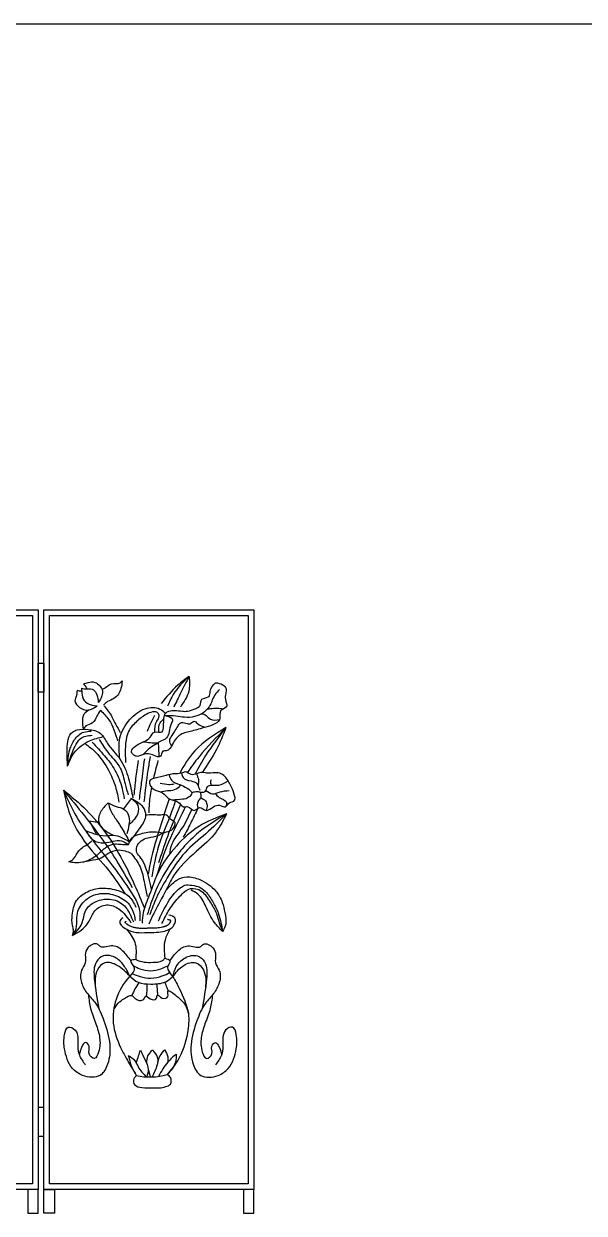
# Model space of a CAD drawing. Extents: x -66030 to 95157, y -13132 to 45879.
# Drawn here: x 25492 to 27486, y 3778 to 8010 of the extents above; entities that cross this region are included whole.
import ezdxf

# ---------------------------------------------------------------- set-up
doc = ezdxf.new("R2010")
doc.units = 0
doc.header["$LTSCALE"] = 100
doc.header["$MEASUREMENT"] = 0
doc.layers.add('3', color=11, linetype='CONTINUOUS')
doc.layers.add('7', color=105, linetype='CONTINUOUS')

msp = doc.modelspace()

# ---------------------------------------------------------------- linework, layer by layer
at = {"layer": '3', "color": 2}
msp.add_line((-66009.4, 8010), (95156.9, 8010), dxfattribs=at)
at = {"layer": '7'}
for points in [[(24796.5, 5924.6), (25543.4, 5924.6), (25543.4, 3863), (24796.5, 3863)], [(25563.7, 5924.6), (26310.7, 5924.6), (26310.7, 3863), (25563.7, 3863)], [(24816.5, 5904.6), (25523.4, 5904.6), (25523.4, 3883), (24816.5, 3883)], [(25583.7, 5904.6), (26290.7, 5904.6), (26290.7, 3883), (25583.7, 3883)], [(25543.4, 5734.9), (25563.7, 5734.9), (25563.7, 5632.5), (25543.4, 5632.5)], [(25543.4, 4052.6), (25563.7, 4052.6), (25563.7, 4155), (25543.4, 4155)], [(25543.4, 3863), (25506.4, 3863), (25506.4, 3778.4), (25543.4, 3778.4)], [(25563.7, 3863), (25600.7, 3863), (25600.7, 3778.4), (25563.7, 3778.4)], [(26310.7, 3863), (26273.7, 3863), (26273.7, 3778.4), (26310.7, 3778.4)]]:
    msp.add_lwpolyline(points, close=True, dxfattribs=at)
msp.add_arc((25940.2, 4490.7), 227.5, 257.8343, 285.7238, dxfattribs=at)
for points in [[(25770.9, 5640.7), (25787.2, 5652), (25804.6, 5661.8), (25834.8, 5665.6), (25841.6, 5672.3)], [(25841.6, 5672.3), (25837.8, 5645.2), (25812.9, 5609.8), (25790.3, 5598.5), (25775.2, 5586.4)], [(26080.2, 5688.1), (26039.6, 5656.9), (25980.3, 5591.4)], [(26080.2, 5688.1), (26024, 5624.2), (26003.7, 5582.1)], [(26080.2, 5688.1), (26050.6, 5630.4), (26025.6, 5578.9)], [(26080.2, 5688.1), (26078.7, 5635.1), (26049, 5578.9)], [(25680.9, 5635.4), (25680.1, 5621.8), (25674.1, 5600.7), (25689.9, 5578.1), (25720.1, 5568.3), (25737.5, 5573.6), (25753.3, 5583.4)], [(25680.5, 5639.6), (25688.8, 5636.5), (25698.2, 5637.2)], [(25697.5, 5646), (25699, 5628.6), (25706.5, 5603), (25731.4, 5587.2), (25753.3, 5583.4)], [(25697.5, 5646), (25717.1, 5643.7), (25739.7, 5640.7), (25751.8, 5622.6), (25757.1, 5595.4)], [(25704.3, 5661), (25721.6, 5667.1), (25745, 5667.1), (25763.1, 5654.2), (25770.7, 5641.4), (25769.9, 5618.8), (25757.1, 5595.4)], [(25704.3, 5661), (25710.2, 5654.2), (25717.5, 5643.7)], [(26174.4, 5665.9), (26155.1, 5635), (26151.3, 5617.1), (26125.6, 5606.8), (26119.1, 5585), (26101.2, 5573.4), (26074.2, 5564.4), (26056.2, 5564.4), (26027.9, 5567), (26008.6, 5564.4), (25997.1, 5558), (25990.6, 5538.7), (25989.3, 5511.8), (25984.2, 5491.2), (25957.2, 5489.9), (25941.8, 5472), (25918.7, 5456.5), (25890.4, 5441.1), (25875, 5420.6), (25881.4, 5410.3), (25891.7, 5403.9), (25917.4, 5410.3), (25935.4, 5412.9), (25955.9, 5406.5), (25977.8, 5403.9), (25986.8, 5421.9), (25998.3, 5423.2), (26021.5, 5447.6), (26049.7, 5480.9), (26089.6, 5493.8), (26139.7, 5507.9), (26189.8, 5540), (26192.4, 5565.7), (26213, 5579.8), (26209.1, 5606.8), (26210.4, 5627.3), (26211.7, 5644), (26200.1, 5658.2), (26174.4, 5665.9)], [(26188.5, 5641.5), (26171.8, 5622.2), (26151.3, 5579.8), (26099.9, 5545.2), (26063.9, 5542.6), (26033, 5546.4), (25992.3, 5548.8)], [(25724.5, 5569), (25707.3, 5554.7), (25700.5, 5532.9), (25703.5, 5500.4)], [(25764.9, 5568), (25751.8, 5546.5), (25736.7, 5523.1), (25712.6, 5511.8), (25703.5, 5500.4)], [(25764.9, 5568), (25794.6, 5533.7), (25825.8, 5458.8)], [(25777.4, 5583.6), (25805.5, 5544.6), (25819.6, 5516.5), (25835.2, 5488.5)], [(25832.6, 5402.6), (25833.9, 5469.4), (25869.8, 5534.9), (25923.8, 5573.4), (25976.5, 5572.1), (25996.1, 5556.9)], [(25958.7, 5490.3), (25964.9, 5528.5), (25973.9, 5546.4), (25968.8, 5558), (25927.7, 5552.9), (25894.3, 5528.5), (25864.7, 5492.5), (25854.4, 5450.1), (25853.1, 5403.9), (25854.4, 5382.1)], [(25992.3, 5548.8), (26021.5, 5533.6), (26016.3, 5519.5), (25999.6, 5469.4), (25975.2, 5455.3), (25964.9, 5448.8), (25940.5, 5433.4), (25916.5, 5410)], [(25956.9, 5549.3), (25942.9, 5521.2), (25930.4, 5491.6)], [(26116.3, 5550.9), (26125.2, 5555.5), (26156.4, 5536.2), (26188.5, 5534.9)], [(26145.5, 5572.2), (26168, 5574.7), (26204, 5573.4)], [(25647.9, 5368.4), (25646.3, 5430.8), (25665, 5490), (25682.2, 5497.8), (25721.2, 5499.4), (25764.9, 5485.3), (25789.9, 5449.5), (25833.6, 5394.9), (25864.8, 5324.7), (25880.4, 5256.1)], [(25972.1, 5490), (25976.7, 5522.7), (25990.4, 5536.8)], [(26017.9, 5441.1), (26011.2, 5460.4), (26018.9, 5477.1), (26027.9, 5491.2), (26039.5, 5510.5), (26048.5, 5522), (26069, 5522), (26083.2, 5519.5), (26097.3, 5528.5), (26110.1, 5520.8), (26135.9, 5507.9)], [(25647.9, 5368.4), (25655.7, 5427.6), (25672.8, 5463.5), (25705.6, 5490), (25732.1, 5493.1)], [(25647.9, 5368.4), (25674.4, 5440.1), (25693.1, 5466.6), (25735.3, 5479.1)], [(25647.9, 5368.4), (25671.3, 5416.7), (25725.9, 5458.8), (25774.9, 5474.2)], [(25760.2, 5463.5), (25796.1, 5412), (25835.2, 5362.1), (25852.3, 5306), (25863.3, 5267)], [(25709, 5450.2), (25749.3, 5416.7), (25793, 5354.3), (25818, 5296.6), (25830.5, 5240.5)], [(25735.3, 5454.2), (25779, 5405.8), (25816.4, 5354.3), (25841.4, 5290.4), (25849.2, 5252.9)], [(25917.2, 5455.9), (25941.8, 5452.7), (25970.1, 5452.1)], [(25970.1, 5452.1), (25971.4, 5429.6), (25972.6, 5401.9)], [(25899.2, 5388.6), (25889.8, 5324.7), (25883.6, 5265.4)], [(25921, 5394.9), (25910.1, 5310.7), (25902.3, 5249.8)], [(25941.3, 5402.7), (25933.5, 5354.3), (25919.5, 5242)], [(26008.7, 5337.5), (26017.6, 5318.5), (26046.7, 5303.7), (26073.4, 5290.1), (26089.4, 5274.1), (26078.1, 5258.1), (26057.4, 5250.9), (26020.6, 5248.2)], [(26053.2, 5343.7), (26058.5, 5328.6), (26087, 5316.1), (26107.8, 5307.2), (26115.5, 5289.5), (26117.8, 5283.5)], [(26106.6, 5341.6), (26113.1, 5320.9), (26112.1, 5299.5)], [(25976.8, 5277.8), (26002.8, 5281.8), (26027.7, 5285.3), (26050.9, 5302)], [(25977, 5308.9), (26008.4, 5304), (26026.6, 5305.6)], [(26089.1, 5275.7), (26104.8, 5278.2), (26117.8, 5277.6), (26136.8, 5278.2), (26146.3, 5296), (26161.1, 5301.3), (26185.4, 5301.3), (26219.5, 5316.4)], [(26158.2, 5320.3), (26156.4, 5314.9), (26158.1, 5301)], [(25633.5, 5283.4), (25714.2, 5213.3), (25843.7, 5033), (25886.2, 4946), (25921.1, 4864)], [(25633.5, 5283.4), (25654.8, 5200.6), (25716.5, 5089.8), (25792.8, 4999), (25851.6, 4916.1)], [(25633.5, 5283.4), (25707.8, 5192.1), (25820.4, 5035.1), (25877.7, 4937.5)], [(25633.5, 5283.4), (25680.2, 5187.9), (25797, 5028.7), (25877.7, 4914.2), (25901.1, 4867.5), (25905.3, 4818.7)], [(25874.6, 5254.6), (25847.1, 5216.7)], [(25874.6, 5254.6), (25897.3, 5230.5), (25897.3, 5200.8), (25866.3, 5160.8)], [(25874.6, 5254.6), (25915.7, 5223.4), (25925.6, 5193.7), (25905.8, 5151.2), (25868.1, 5099.9)], [(26119.8, 5277.3), (26120.2, 5255.1), (26111.9, 5243.2), (26110.9, 5218.1)], [(26121.1, 5257.5), (26138, 5245), (26143.9, 5229.6), (26141, 5211.4)], [(26139.8, 5282.2), (26162.9, 5270.5), (26190.2, 5277), (26222.8, 5282.4)], [(26172.8, 5271.4), (26187.2, 5257.5), (26212.7, 5240.3), (26210.9, 5225)], [(25792.4, 5239), (25776.8, 5222), (25758.4, 5186.6), (25758.5, 5171), (25776.8, 5144.1), (25809.4, 5122.9)], [(25792.4, 5239), (25820.8, 5224.8), (25847.7, 5216.3), (25866.1, 5189.4), (25866.1, 5159.7), (25859, 5128.5)], [(25792.4, 5239), (25800.9, 5212.1), (25822.2, 5176.7), (25842, 5145.5), (25868.1, 5099.9)], [(26089.4, 5216.4), (26056.3, 5150.4), (26018.3, 5090.9), (26010, 5054.6)], [(26110.9, 5218.1), (26086.1, 5166.9), (26059.6, 5115.7)], [(25724.4, 5173.9), (25731.5, 5161.1), (25750.3, 5126.3)], [(25724.4, 5173.9), (25752.7, 5171), (25761.2, 5171)], [(25946.4, 4931.7), (25937, 4972.8), (25925.6, 5009.6), (25908.6, 5042.1), (25894.5, 5062), (25894.5, 5081.8), (25910, 5103), (25934.1, 5114.4), (25971, 5122.9), (25986.6, 5131.4), (26012.1, 5138.4), (26029.1, 5156.9), (26029.1, 5169.6), (26014.9, 5179.5), (25999.3, 5195.1), (25979.5, 5195.1), (25931.3, 5195.1), (25925.6, 5193.7)], [(26213.3, 5199.3), (26117, 5155.4), (26034.8, 5084.6), (25969.6, 4989.8), (25938.4, 4910.4), (25917.1, 4848.1), (25912.9, 4809.9)], [(26213.3, 5199.3), (26114.1, 5132.8), (26009.3, 5013.8), (25956.8, 4914.7), (25931.3, 4839.6)], [(26213.3, 5199.3), (26176.5, 5135.6), (26105.6, 5064.8), (26024.8, 4978.4), (25997.8, 4926.8), (25956.8, 4849.6), (25937, 4807.1)], [(26213.3, 5199.3), (26139.6, 5128.5), (26065.9, 5062), (26002.2, 4971.3), (25963.9, 4900.5), (25939.8, 4839.6)], [(25711.6, 5139.9), (25738.5, 5106.4), (25778.3, 5096), (25839.2, 5103), (25864.7, 5090.3)], [(25711.6, 5139.9), (25742.8, 5128.5), (25782.5, 5121.5), (25810.8, 5122.9), (25868.1, 5099.9)], [(25864.7, 5090.3), (25874.6, 5111.5), (25908.6, 5128.5), (25956.8, 5135.6), (25986.6, 5131.4)], [(25652.1, 5028), (25669.1, 5039.3), (25687.6, 5067.6), (25721.6, 5093.1), (25734.3, 5103)], [(25703.5, 5027.4), (25749.9, 5050.6), (25781.1, 5077.6), (25805.2, 5090.3), (25850.5, 5090.3), (25864.7, 5090.3)], [(25874.6, 5057.7), (25853.4, 5066.2), (25823.6, 5069.1), (25792.4, 5057.7), (25766.9, 5042.1), (25728.6, 5032.2), (25673.4, 5025.2), (25652.1, 5028)], [(25874.6, 5057.7), (25905.8, 5011), (25921.4, 4951.5), (25931.3, 4904.8)], [(25997.8, 4926.8), (26036.4, 4963.1), (26071.6, 4975.2), (26117.8, 4965.3), (26175, 4924.6), (26198.2, 4883.9), (26207, 4848.7), (26210.3, 4806.9), (26199.3, 4780.5)], [(25665.4, 4766.2), (25668.7, 4786), (25665.4, 4802.5), (25664.3, 4838.8), (25679.7, 4890.5), (25712.7, 4919.1), (25761.2, 4934.5), (25821.7, 4927.9), (25865.7, 4905.9), (25891.1, 4867.4)], [(25665.4, 4766.2), (25680.1, 4799.2), (25681.6, 4839), (25706.4, 4887.7), (25764.1, 4915.4), (25821.8, 4907.9), (25867.6, 4875.7), (25884.1, 4840.5), (25888.6, 4820.2)], [(25970.8, 4818.7), (25999.6, 4874.8), (26048.8, 4935.9), (26064.9, 4945), (26090.2, 4945), (26119.7, 4937.3), (26142.2, 4919), (26165.4, 4883.9), (26185, 4842.5), (26199.3, 4780.5)], [(25983.5, 4809.1), (26009.9, 4858.6), (26047.4, 4905.9), (26084.8, 4933.4), (26123.3, 4924.6), (26155.2, 4885), (26177.3, 4844.3), (26187.2, 4812.4), (26199.3, 4780.5)], [(26199.3, 4780.5), (26170.6, 4812.4), (26139.8, 4869.6), (26111.2, 4913.6), (26087, 4927.9)], [(25665.4, 4766.2), (25698.9, 4809.7), (25713.1, 4856.2), (25744.6, 4885.4), (25790.4, 4895.9), (25841.3, 4879.4), (25869.1, 4843.4), (25881.8, 4815)], [(25665.4, 4766.2), (25697.3, 4786), (25727, 4822.3), (25748, 4857.5), (25786.5, 4875.1), (25830.5, 4860.8), (25873.4, 4811.3)], [(25844.9, 4829.6), (25833.6, 4816.4), (25852.5, 4791.9), (25931.9, 4776.8), (25994.2, 4782.4), (26026.4, 4803.2), (26030.1, 4827.7), (26007.5, 4839.1)], [(25857.5, 4788.8), (25886.5, 4742.8), (25890.3, 4680.5)], [(25873.3, 4676.7), (25844.9, 4710.7), (25809, 4729.5), (25763.7, 4727.7), (25754.2, 4735.2), (25720.2, 4722), (25710.8, 4697.4), (25710.8, 4669.1), (25697.5, 4642.7), (25697.5, 4599.3), (25718.3, 4559.6), (25746.7, 4525.6), (25776.9, 4463.3), (25797.7, 4378.3), (25790.1, 4308.4), (25763.7, 4268.8), (25701.3, 4268.8), (25665.4, 4293.3), (25637.1, 4363.2), (25637.1, 4414.2), (25650.3, 4440.6), (25674.9, 4429.3), (25684.3, 4404.8), (25684.3, 4370.8), (25690, 4340.6), (25710.8, 4306.6)], [(26011.8, 4676.7), (26040.1, 4710.7), (26076, 4729.5), (26121.4, 4727.7), (26130.8, 4735.2), (26164.8, 4722), (26174.3, 4697.4), (26174.3, 4669.1), (26187.5, 4642.7), (26187.5, 4599.3), (26166.7, 4559.6), (26138.4, 4525.6), (26108.1, 4463.3), (26087.4, 4378.3), (26094.9, 4308.4), (26121.4, 4268.8), (26183.7, 4268.8), (26219.6, 4293.3), (26248, 4363.2), (26248, 4414.2), (26234.7, 4440.6), (26210.2, 4429.3), (26200.7, 4404.8), (26200.7, 4370.8), (26195.1, 4340.6), (26174.3, 4306.6)], [(25869.5, 4621.9), (25850.6, 4655.9), (25820.4, 4686.1), (25775, 4693.7), (25750.5, 4672.9), (25742.9, 4612.5), (25758.5, 4506.8)], [(26021.6, 4618.8), (26034.4, 4655.9), (26064.7, 4686.1), (26110, 4693.7), (26134.6, 4672.9), (26142.2, 4612.5), (26126.6, 4506.8)], [(25869.5, 4621.9), (25824.2, 4659.7), (25780.7, 4669.1), (25754.2, 4644.6), (25746.6, 4579.6)], [(25890.3, 4680.5), (25873.3, 4676.7), (25884.1, 4651.4), (25869.5, 4621.9), (25820.2, 4538.7), (25810.4, 4454.9), (25836.6, 4368.2), (25856.2, 4330.5), (25892.3, 4268.3)], [(25880.6, 4659.4), (25904.6, 4648.3), (25943.3, 4641.1), (25979.6, 4648.3), (26004.4, 4658.6)], [(25890.3, 4680.5), (25919.7, 4671.9), (25951.5, 4671), (25985, 4677.3), (25994.1, 4685.5)], [(25994.1, 4685.5), (26011.8, 4676.7), (26004.4, 4658.6)], [(26021.6, 4618.8), (26060.9, 4659.7), (26104.4, 4669.1), (26130.8, 4644.6), (26138.4, 4579.6)], [(25869.5, 4621.9), (25898.9, 4600.3), (25944.1, 4593.8), (25996.8, 4602.1), (26021.6, 4618.8)], [(25877.7, 4631.4), (25906.3, 4620), (25944.1, 4614.9), (25984.9, 4622.6), (26010.7, 4634.3)], [(25811.5, 4500.1), (25827.7, 4525.3), (25850.1, 4542.5), (25876.3, 4552.9), (25886.7, 4544), (25918.9, 4540.2), (25925.6, 4550.7), (25942.1, 4541), (25963.8, 4543.2), (25966.8, 4554.4), (25984.7, 4544), (26004.2, 4549.2), (26004.9, 4568.6), (26034.1, 4552.2), (26070, 4512.6), (26077.4, 4488.7)], [(25901.6, 4599.2), (25887.5, 4576.1), (25876.6, 4552.8)], [(25929.5, 4594.1), (25929.4, 4568.6), (25927.4, 4551)], [(25965, 4594.5), (25966.8, 4570.1), (25967.8, 4555)], [(25993.9, 4600.8), (26000.4, 4581.3), (26006, 4569.9)], [(25721.8, 4555.2), (25729.7, 4506.7), (25748.6, 4452), (25761.8, 4402.9), (25758, 4351.9), (25742.9, 4329.2), (25724, 4346.2), (25724, 4372.7), (25710.8, 4385.9), (25701.3, 4376.4), (25689.4, 4342.1)], [(26163.3, 4555.2), (26155.4, 4506.7), (26136.5, 4452), (26123.3, 4402.9), (26127, 4351.9), (26142.2, 4329.2), (26161.1, 4346.2), (26161.1, 4372.7), (26174.3, 4385.9), (26183.7, 4376.4), (26195.6, 4342.1)], [(25992.6, 4359.7), (25975.8, 4337.8), (25968.2, 4316.1)], [(25992.6, 4359.7), (26004.1, 4334.9), (26004.1, 4315.8)], [(25863.9, 4340), (25887.4, 4320.7), (25898.8, 4299.4), (25928.1, 4263.5)], [(25863.9, 4340), (25875.5, 4300.2), (25892.3, 4268.3)], [(25891.7, 4313.2), (25900.5, 4338.7), (25907, 4358.3)], [(25907, 4358.3), (25923.4, 4323.9), (25934.9, 4289.6), (25928.1, 4263.5)], [(25949.6, 4358.3), (25932.5, 4337.8), (25928.1, 4314.6)], [(25949.6, 4358.3), (25967.7, 4330.5), (25966, 4305.9), (25948.3, 4263.3)], [(26034.7, 4344.7), (26004.1, 4315.8), (25971.4, 4265.3)], [(26034.7, 4344.7), (26031.9, 4315.8), (26001.9, 4271.7)], [(25934.9, 4289.9), (25942.2, 4263.2)], [(25892.3, 4268.3), (25885.1, 4259.3), (25882.8, 4244.8), (25886.3, 4236.2), (25912.9, 4225.8), (25949.8, 4224.1), (25997.8, 4228.7), (26013.4, 4237.9), (26013.9, 4261), (26009.3, 4266.8), (26001.9, 4271.7)]]:
    msp.add_spline(points, degree=3, dxfattribs=at)
for points, knots in [([(26211.1, 5506.2), (26171.4, 5481.4), (26103.5, 5439.2), (26061.3, 5372), (26046.6, 5342.5)], [0, 0, 0, 0, 1379.839426, 2355.667658, 2355.667658, 2355.667658, 2355.667658]), ([(26211.1, 5506.2), (26178.3, 5472.5), (26129.5, 5422.4), (26086.8, 5365.5), (26074.5, 5345.9)], [0, 0, 0, 0, 1412.092253, 2103.34026, 2103.34026, 2103.34026, 2103.34026]), ([(26211.1, 5506.2), (26186, 5473.6), (26145.2, 5420.5), (26112.4, 5362.3), (26100.4, 5339.5)], [0, 0, 0, 0, 1231.157894, 2004.034644, 2004.034644, 2004.034644, 2004.034644]), ([(26211.1, 5506.2), (26200.7, 5479.5), (26179, 5423.4), (26144.2, 5374), (26128.2, 5346.9), (26128.2, 5346.9)], [0, 0, 0, 0, 855.438731, 1798.11128, 1799.581488, 1799.581488, 1799.581488, 1799.581488]), ([(26006.7, 5338.7), (25995.1, 5335.3), (25973.9, 5329.2), (25927, 5320.9), (25953.5, 5279.2), (25988.8, 5279.6), (26007.3, 5245.3), (26042.5, 5248.6), (26055.3, 5219.8), (26080.3, 5229.9), (26096.1, 5201.4), (26118.4, 5230.7), (26142.3, 5201.9), (26164.3, 5225.9), (26188, 5233.6), (26212.2, 5217.2), (26220.9, 5242.6), (26248, 5241.6), (26239.3, 5278), (26226.9, 5304.6), (26209.7, 5333.5), (26179.5, 5350.3), (26152.5, 5339.7), (26127.2, 5349.4), (26107.9, 5342.1), (26086, 5333.9), (26069.3, 5353.7), (26049.3, 5339.4), (26029, 5344.2), (26014.6, 5339.6), (26008.7, 5337.5)], [0, 0, 0, 0, 392.892541, 718.454297, 1058.635674, 1377.850138, 1729.169123, 2042.778703, 2288.431984, 2453.73079, 2705.99796, 2927.737353, 3179.484479, 3475.136903, 3695.664909, 3916.192915, 4126.507259, 4283.312135, 4564.115116, 4904.676175, 5294.61103, 5516.350273, 5880.382688, 6081.473371, 6285.92803, 6487.018713, 6723.660292, 6864.878977, 7129.872424, 7313.967893, 7313.967893, 7313.967893, 7313.967893]), ([(25946.3, 5294.1), (25942.5, 5274.8), (25938.1, 5244.6), (25937, 5214), (25936.6, 5203)], [969.275785, 969.275785, 969.275785, 969.275785, 1560.136208, 1888.061459, 1888.061459, 1888.061459, 1888.061459]), ([(26009.6, 5252.3), (25999.7, 5223.9), (25976.1, 5147.9), (25947.3, 5059.7), (25937, 4998.4), (25935, 4986.3)], [3321.133342, 3321.133342, 3321.133342, 3321.133342, 4223.301297, 5721.49454, 6087.788656, 6087.788656, 6087.788656, 6087.788656]), ([(26031.2, 5245.9), (26029, 5238.5), (26011.7, 5183.5), (25969, 5098.2), (25954.1, 5012.2), (25947.8, 4975.7)], [3198.529664, 3198.529664, 3198.529664, 3198.529664, 3428.00816, 4925.658182, 6032.716392, 6032.716392, 6032.716392, 6032.716392]), ([(26066.8, 5224.7), (26065.4, 5221.6), (26045.4, 5179.6), (26003.8, 5099.7), (25976.8, 5017.2), (25963.3, 4975.7)], [3167.177497, 3167.177497, 3167.177497, 3167.177497, 3269.144263, 4560.154666, 5866.527902, 5866.527902, 5866.527902, 5866.527902]), ([(26049.6, 5232.5), (26032.8, 5194.8), (26004.6, 5126.2), (25981.4, 5055.7), (25971.1, 5024.5)], [3186.21444, 3186.21444, 3186.21444, 3186.21444, 4424.233993, 5410.678597, 5410.678597, 5410.678597, 5410.678597]), ([(25851.4, 4813.6), (25851.8, 4813.2), (25852.2, 4812.8), (25853.2, 4811.9), (25853.7, 4811.4), (25854.8, 4810.5), (25855.3, 4810), (25856.5, 4809), (25857.2, 4808.6), (25858.5, 4807.6), (25859.1, 4807.2), (25860.2, 4806.4), (25860.7, 4806.1), (25861.4, 4805.6), (25861.6, 4805.5), (25862.1, 4805.2), (25862.3, 4805.1), (25863, 4804.6), (25863.4, 4804.4), (25864.8, 4803.6), (25865.7, 4803), (25868.6, 4801.5), (25870.6, 4800.5), (25874.5, 4798.8), (25876.5, 4798), (25880.4, 4796.7), (25882.3, 4796.1), (25886.3, 4795.2), (25888.3, 4794.8), (25892.3, 4794.1), (25894.4, 4793.8), (25898.5, 4793.3), (25900.6, 4793.2), (25904.8, 4792.9), (25907, 4792.9), (25911.4, 4792.8), (25913.6, 4792.8), (25918.2, 4792.8), (25920.5, 4792.9), (25925.2, 4793), (25927.6, 4793.1), (25930.5, 4793.1), (25931, 4793.1), (25931.9, 4793.2), (25932.5, 4793.2), (25933.5, 4793.2), (25934, 4793.2), (25935.6, 4793.2), (25936.6, 4793.3), (25939.7, 4793.3), (25941.7, 4793.3), (25947.4, 4793.5), (25951, 4793.5), (25958.1, 4793.8), (25961.6, 4794), (25968.5, 4794.5), (25971.9, 4794.9), (25978.6, 4795.8), (25981.9, 4796.4), (25986.1, 4797.3), (25987.1, 4797.5), (25988.6, 4797.9), (25989.2, 4798), (25990, 4798.3), (25990.2, 4798.3), (25990.7, 4798.5), (25991, 4798.5), (25991.8, 4798.8), (25992.3, 4798.9), (25993.8, 4799.4), (25994.7, 4799.7), (25996.9, 4800.4), (25998.1, 4800.9), (26000.4, 4801.9), (26001.5, 4802.4), (26003.5, 4803.4), (26004.4, 4804), (26006, 4805), (26006.7, 4805.5), (26007.9, 4806.5), (26008.4, 4807), (26009.5, 4808), (26010, 4808.5), (26010.9, 4809.6), (26011.4, 4810.2), (26011.9, 4811.1), (26012.1, 4811.3), (26012.3, 4811.7), (26012.4, 4811.8), (26012.5, 4812), (26012.6, 4812.1), (26012.8, 4812.5), (26012.9, 4812.7), (26013.3, 4813.5), (26013.6, 4814.1), (26014.1, 4815.2), (26014.3, 4815.8), (26014.7, 4816.9), (26014.8, 4817.4), (26015, 4818.4), (26015.1, 4818.8), (26015.2, 4819.3), (26015.2, 4819.5), (26015.2, 4819.6)], [343.166186, 343.166186, 343.166186, 343.166186, 367.435282, 367.435282, 391.704378, 391.704378, 415.973474, 415.973474, 440.24257, 440.24257, 464.347624, 464.347624, 480.932248, 480.932248, 489.096194, 489.096194, 497.260141, 497.260141, 513.588033, 513.588033, 546.243819, 546.243819, 619.366982, 619.366982, 692.490145, 692.490145, 765.613308, 765.613308, 838.73647, 838.73647, 911.859633, 911.859633, 984.982796, 984.982796, 1058.105959, 1058.105959, 1131.229122, 1131.229122, 1204.352285, 1204.352285, 1277.475448, 1277.475448, 1290.995799, 1290.995799, 1306.457297, 1306.457297, 1321.918795, 1321.918795, 1352.84179, 1352.84179, 1414.687782, 1414.687782, 1526.201601, 1526.201601, 1637.71542, 1637.71542, 1749.229239, 1749.229239, 1860.743059, 1860.743059, 1895.058252, 1895.058252, 1914.736891, 1914.736891, 1923.903914, 1923.903914, 1933.070936, 1933.070936, 1951.404982, 1951.404982, 1988.073073, 1988.073073, 2036.557011, 2036.557011, 2085.040948, 2085.040948, 2133.524885, 2133.524885, 2171.265585, 2171.265585, 2209.006285, 2209.006285, 2246.746986, 2246.746986, 2284.487686, 2284.487686, 2297.775785, 2297.775785, 2304.2698, 2304.2698, 2310.763816, 2310.763816, 2323.751847, 2323.751847, 2351.579979, 2351.579979, 2379.408111, 2379.408111, 2407.236243, 2407.236243, 2430.223397, 2430.223397, 2441.669653, 2441.669653, 2441.669653, 2441.669653]), ([(25855.5, 4817.1), (25854.9, 4816.5), (25854.3, 4816.1), (25853.2, 4815.1), (25852.6, 4814.7), (25851.9, 4814), (25851.7, 4813.8), (25851.4, 4813.6)], [0, 0, 0, 0, 21.049176, 21.049176, 42.098352, 42.098352, 53.114705, 53.114705, 53.114705, 53.114705]), ([(26011.1, 4788.9), (26004.6, 4776.3), (25988.1, 4744.3), (25990.9, 4707.1), (25994.1, 4685.5)], [0, 0, 0, 0, 419.468426, 1068.234638, 1068.234638, 1068.234638, 1068.234638]), ([(26015.2, 4819.6), (26014.9, 4819.8), (26014.6, 4819.9), (26013.7, 4820.3), (26013.2, 4820.4), (26012.2, 4820.8), (26011.6, 4821), (26010.4, 4821.3), (26009.8, 4821.5), (26008.4, 4821.9), (26007.7, 4822.1), (26006.3, 4822.5), (26005.5, 4822.7), (26004.3, 4823), (26003.9, 4823.1), (26003.5, 4823.2)], [2664.302582, 2664.302582, 2664.302582, 2664.302582, 2685.521314, 2685.521314, 2706.740045, 2706.740045, 2727.958776, 2727.958776, 2749.177508, 2749.177508, 2770.396239, 2770.396239, 2791.614971, 2791.614971, 2802.48706, 2802.48706, 2802.48706, 2802.48706]), ([(26004.4, 4658.6), (26002.2, 4650.3), (26008.3, 4635.8), (26029, 4612), (26051.5, 4563.3), (26083.6, 4498.3), (26075, 4407.7), (26050.9, 4331.1), (26015.3, 4288), (26001.9, 4271.7)], [1336.550722, 1336.550722, 1336.550722, 1336.550722, 1615.832964, 1798.714878, 2275.297882, 3220.200553, 3908.908187, 4946.417202, 5575.564582, 5575.564582, 5575.564582, 5575.564582])]:
    msp.add_open_spline(points, degree=3, knots=knots, dxfattribs=at)
msp.add_open_spline([(25969.4, 5388.6), (25963.7, 5367.5), (25957.9, 5346.3), (25952.9, 5325)], degree=3, dxfattribs=at)

doc.saveas('drawing.dxf')
